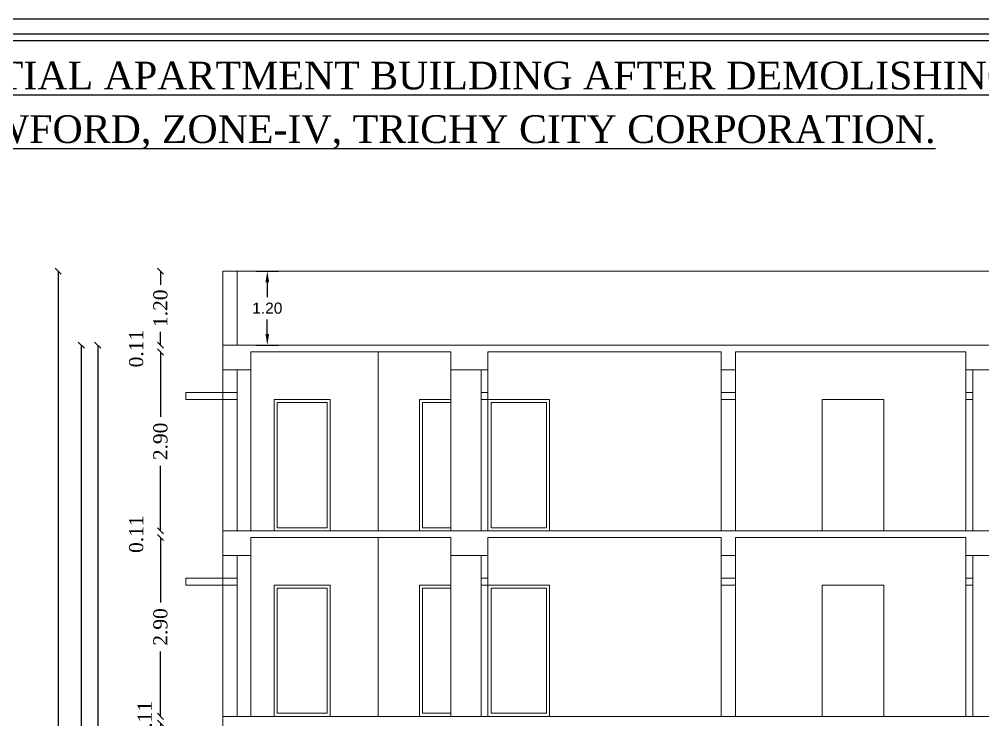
# Model space of a CAD drawing. Header units: metres. Extents: x 6 to 169, y 61 to 125.
# Drawn here: x 26.56 to 42.2, y 113.15 to 124.51 of the extents above; entities that cross this region are included whole.
import ezdxf

# ---------------------------------------------------------------- set-up
doc = ezdxf.new("R2010")
doc.units = ezdxf.units.M
doc.header["$MEASUREMENT"] = 0
doc.header["$PDMODE"] = 3
doc.layers.get('0').update_dxf_attribs({"lineweight": 5})
doc.layers.get('DEFPOINTS').update_dxf_attribs({"lineweight": 5})
for name, color, linetype in [('BLK_1_HT_OF_BLDG', 5, 'Continuous'), ('BLK_1_PARAPET_HT', 233, 'Continuous'), ('BLK_1_TOTAL_HEIGHT', 21, 'Continuous')]:
    doc.layers.add(name, color=color, linetype=linetype)
doc.styles.add('Isa-', font='times.ttf')
doc.styles.get("Standard").update_dxf_attribs({"font": 'arial.ttf'})
doc.styles.add('STYLE2', font='times.ttf')
doc.dimstyles.new('Copy of ISO-25', dxfattribs={"dimscale": 0, "dimtxt": 0.23, "dimasz": 0.1, "dimexe": 1.25, "dimexo": 0.625, "dimgap": 0.11, "dimtad": 0, "dimzin": 1, "dimdsep": 46, "dimtxsty": 'STYLE2', "dimblk": 'OBLIQUE', "dimcen": 0, "dimse1": 1, "dimse2": 1, "dimclrd": 1, "dimclrt": 3, "dimadec": 0, "dimazin": 2, "dimtfac": 1, "dimtix": 1, "dimtofl": 0, "dimtmove": 0, "dimatfit": 3, "dimldrblk": 'OBLIQUE', "dimfxl": 0, "dimtolj": 1, "dimarcsym": 0})
doc.dimstyles.new('STANDARD$0', dxfattribs={"dimtxt": 0.3, "dimasz": 0.3, "dimexe": 3, "dimexo": 1, "dimgap": 1.5, "dimtad": 1, "dimdec": 1, "dimzin": 1, "dimdsep": 46, "dimtxsty": 'Standard', "dimblk": 'OBLIQUE', "dimcen": 0.09375, "dimdle": 1, "dimclrd": 8, "dimclre": 8, "dimclrt": 7, "dimadec": 1, "dimazin": 0, "dimtfac": 1, "dimtdec": 1, "dimtix": 1, "dimtmove": 2, "dimatfit": 3, "dimldrblk": 'ARCHTICK', "dimfxl": 0, "dimfrac": 2, "dimtolj": 1, "dimtzin": 0, "dimarcsym": 0})

# ---------------------------------------------------------------- blocks, each defined once
blk = doc.blocks.new('_Oblique')
at = {"color": 0, "linetype": 'ByBlock', "lineweight": -2}
blk.add_line((-0.5, -0.5), (0.5, 0.5), dxfattribs=at)
blk = doc.blocks.new('*D780')
at = {"color": 1, "lineweight": -2}
for p, q in [((28.856, 113.207), (28.856, 113.307)), ((28.856, 113.097), (28.856, 112.997))]:
    blk.add_line(p, q, dxfattribs=at)
at = {"layer": 'DEFPOINTS', "color": 0}
for p in [(28.856, 113.207), (30.099, 113.207), (30.319, 113.097)]:
    blk.add_point(p, dxfattribs=at)
at = {"color": 1, "lineweight": -2, "xscale": 0.1, "yscale": 0.1, "zscale": 0.1}
for p, rotation in [((28.856, 113.207), 270), ((28.856, 113.097), 90)]:
    blk.add_blockref('_Oblique', p, dxfattribs=dict(at, rotation=rotation))
at = {"color": 3, "insert": (28.601, 113.152), "char_height": 0.23, "attachment_point": 5, "rotation": 90, "style": 'STYLE2'}
blk.add_mtext('\\A1;0.11', dxfattribs=at)
blk = doc.blocks.new('*D781')
at = {"color": 1, "lineweight": -2}
for p, q in [((28.856, 116.107), (28.856, 115.055)), ((28.856, 113.207), (28.856, 114.26))]:
    blk.add_line(p, q, dxfattribs=at)
at = {"layer": 'DEFPOINTS', "color": 0}
for p in [(28.856, 116.107), (30.319, 116.107), (30.099, 113.207)]:
    blk.add_point(p, dxfattribs=at)
at = {"color": 1, "lineweight": -2, "xscale": 0.1, "yscale": 0.1, "zscale": 0.1}
for p, rotation in [((28.856, 116.107), 90), ((28.856, 113.207), 270)]:
    blk.add_blockref('_Oblique', p, dxfattribs=dict(at, rotation=rotation))
at = {"color": 3, "insert": (28.856, 114.657), "char_height": 0.23, "attachment_point": 5, "rotation": 90, "style": 'STYLE2'}
blk.add_mtext('\\A1;2.90', dxfattribs=at)
blk = doc.blocks.new('*D782')
at = {"color": 1, "lineweight": -2}
for p, q in [((28.856, 116.217), (28.856, 116.317)), ((28.856, 116.107), (28.856, 116.007))]:
    blk.add_line(p, q, dxfattribs=at)
at = {"layer": 'DEFPOINTS', "color": 0}
for p in [(28.856, 116.217), (30.099, 116.217), (30.319, 116.107)]:
    blk.add_point(p, dxfattribs=at)
at = {"color": 1, "lineweight": -2, "xscale": 0.1, "yscale": 0.1, "zscale": 0.1}
for p, rotation in [((28.856, 116.217), 270), ((28.856, 116.107), 90)]:
    blk.add_blockref('_Oblique', p, dxfattribs=dict(at, rotation=rotation))
at = {"color": 3, "insert": (28.463, 116.162), "char_height": 0.23, "attachment_point": 5, "rotation": 90, "style": 'STYLE2'}
blk.add_mtext('\\A1;0.11', dxfattribs=at)
blk = doc.blocks.new('*D783')
at = {"color": 1, "lineweight": -2}
for p, q in [((28.856, 119.117), (28.856, 118.065)), ((28.856, 116.217), (28.856, 117.27))]:
    blk.add_line(p, q, dxfattribs=at)
at = {"layer": 'DEFPOINTS', "color": 0}
for p in [(28.856, 119.117), (30.319, 119.117), (30.099, 116.217)]:
    blk.add_point(p, dxfattribs=at)
at = {"color": 1, "lineweight": -2, "xscale": 0.1, "yscale": 0.1, "zscale": 0.1}
for p, rotation in [((28.856, 119.117), 90), ((28.856, 116.217), 270)]:
    blk.add_blockref('_Oblique', p, dxfattribs=dict(at, rotation=rotation))
at = {"color": 3, "insert": (28.856, 117.667), "char_height": 0.23, "attachment_point": 5, "rotation": 90, "style": 'STYLE2'}
blk.add_mtext('\\A1;2.90', dxfattribs=at)
blk = doc.blocks.new('*D784')
at = {"color": 1, "lineweight": -2}
for p, q in [((28.856, 120.427), (28.856, 120.209)), ((28.856, 119.227), (28.856, 119.446))]:
    blk.add_line(p, q, dxfattribs=at)
at = {"layer": 'DEFPOINTS', "color": 0}
for p in [(28.856, 120.427), (30.099, 120.427), (30.099, 119.227)]:
    blk.add_point(p, dxfattribs=at)
at = {"color": 1, "lineweight": -2, "xscale": 0.1, "yscale": 0.1, "zscale": 0.1}
for p, rotation in [((28.856, 120.427), 90), ((28.856, 119.227), 270)]:
    blk.add_blockref('_Oblique', p, dxfattribs=dict(at, rotation=rotation))
at = {"color": 3, "insert": (28.856, 119.827), "char_height": 0.23, "attachment_point": 5, "rotation": 90, "style": 'STYLE2'}
blk.add_mtext('\\A1;1.20', dxfattribs=at)
blk = doc.blocks.new('*D785')
at = {"color": 1, "lineweight": -2}
for p, q in [((27.837, 119.227), (27.837, 112.197)), ((27.837, 104.237), (27.837, 111.268))]:
    blk.add_line(p, q, dxfattribs=at)
at = {"layer": 'DEFPOINTS', "color": 0}
for p in [(29.869, 119.227), (27.837, 104.237), (29.869, 104.237)]:
    blk.add_point(p, dxfattribs=at)
at = {"color": 1, "lineweight": -2, "xscale": 0.1, "yscale": 0.1, "zscale": 0.1}
for p, rotation in [((27.837, 119.227), 90), ((27.837, 104.237), 270)]:
    blk.add_blockref('_Oblique', p, dxfattribs=dict(at, rotation=rotation))
at = {"color": 3, "insert": (27.837, 111.732), "char_height": 0.23, "attachment_point": 5, "rotation": 90, "style": 'STYLE2'}
blk.add_mtext('\\A1;14.99', dxfattribs=at)
blk = doc.blocks.new('*D661')
at = {"color": 1, "lineweight": -2}
for p, q in [((28.856, 119.227), (28.856, 119.327)), ((28.856, 119.117), (28.856, 119.017))]:
    blk.add_line(p, q, dxfattribs=at)
at = {"layer": 'DEFPOINTS', "color": 0}
for p in [(28.856, 119.227), (30.099, 119.227), (30.319, 119.117)]:
    blk.add_point(p, dxfattribs=at)
at = {"color": 1, "lineweight": -2, "xscale": 0.1, "yscale": 0.1, "zscale": 0.1}
for p, rotation in [((28.856, 119.227), 270), ((28.856, 119.117), 90)]:
    blk.add_blockref('_Oblique', p, dxfattribs=dict(at, rotation=rotation))
at = {"color": 3, "insert": (28.463, 119.172), "char_height": 0.23, "attachment_point": 5, "rotation": 90, "style": 'STYLE2'}
blk.add_mtext('\\A1;0.11', dxfattribs=at)
blk = doc.blocks.new('*D655')
at = {"layer": 'BLK_1_HT_OF_BLDG', "lineweight": -2}
for p, q in [((27.571, 119.227), (27.571, 112.197)), ((27.571, 104.237), (27.571, 111.268))]:
    blk.add_line(p, q, dxfattribs=at)
at = {"layer": 'DEFPOINTS', "color": 0}
for p in [(29.869, 119.227), (27.571, 104.237), (28.927, 104.237)]:
    blk.add_point(p, dxfattribs=at)
at = {"layer": 'BLK_1_HT_OF_BLDG', "lineweight": -2, "xscale": 0.1, "yscale": 0.1, "zscale": 0.1}
for p, rotation in [((27.571, 119.227), 90), ((27.571, 104.237), 270)]:
    blk.add_blockref('_Oblique', p, dxfattribs=dict(at, rotation=rotation))
at = {"layer": 'BLK_1_HT_OF_BLDG', "insert": (27.571, 111.732), "char_height": 0.23, "attachment_point": 5, "rotation": 90, "style": 'STYLE2'}
blk.add_mtext('\\A1;14.99', dxfattribs=at)
blk = doc.blocks.new('*D656')
at = {"layer": 'BLK_1_TOTAL_HEIGHT', "lineweight": -2}
for p, q in [((27.195, 120.427), (27.195, 112.797)), ((27.195, 104.237), (27.195, 111.868))]:
    blk.add_line(p, q, dxfattribs=at)
at = {"layer": 'DEFPOINTS', "color": 0}
for p in [(29.869, 120.427), (27.195, 104.237), (29.869, 104.237)]:
    blk.add_point(p, dxfattribs=at)
at = {"layer": 'BLK_1_TOTAL_HEIGHT', "lineweight": -2, "xscale": 0.1, "yscale": 0.1, "zscale": 0.1}
for p, rotation in [((27.195, 120.427), 90), ((27.195, 104.237), 270)]:
    blk.add_blockref('_Oblique', p, dxfattribs=dict(at, rotation=rotation))
at = {"layer": 'BLK_1_TOTAL_HEIGHT', "insert": (27.195, 112.332), "char_height": 0.23, "attachment_point": 5, "rotation": 90, "style": 'STYLE2'}
blk.add_mtext('\\A1;16.19', dxfattribs=at)
blk = doc.blocks.new('*D793')
at = {"layer": 'BLK_1_PARAPET_HT', "color": 0, "lineweight": -2}
for p, q in [((30.409, 120.427), (30.769, 120.427)), ((30.589, 120.247), (30.589, 120.009)), ((30.589, 119.407), (30.589, 119.645)), ((30.409, 119.227), (30.769, 119.227))]:
    blk.add_line(p, q, dxfattribs=at)
at = {"layer": 'BLK_1_PARAPET_HT', "color": 0}
for points in [[(30.559, 120.247), (30.619, 120.247), (30.589, 120.427)], [(30.559, 119.407), (30.619, 119.407), (30.589, 119.227)]]:
    blk.add_solid(points, dxfattribs=at)
at = {"layer": 'DEFPOINTS', "color": 0}
for p in [(30.099, 120.427), (30.589, 120.427), (30.099, 119.227)]:
    blk.add_point(p, dxfattribs=at)
at = {"layer": 'BLK_1_PARAPET_HT', "color": 0, "insert": (30.589, 119.827), "char_height": 0.18, "attachment_point": 5}
blk.add_mtext('\\A1;1.20', dxfattribs=at)

msp = doc.modelspace()

# ---------------------------------------------------------------- linework, layer by layer
for p, q in [((29.86922, 120.4274), (29.86922, 104.2374)), ((29.86922, 120.4274), (46.26922, 120.4274)), ((30.09922, 120.4274), (30.09922, 119.2274)), ((29.86922, 119.2274), (46.26922, 119.2274)), ((30.31922, 119.1174), (33.56922, 119.1174)), ((30.31922, 116.2174), (30.31922, 119.1174)), ((30.31922, 116.2174), (30.31922, 119.1174)), ((32.38922, 119.1174), (32.38922, 116.2174)), ((33.56922, 116.2174), (33.56922, 119.1174)), ((34.16922, 119.1174), (37.95422, 119.1174)), ((34.16922, 116.2174), (34.16922, 119.1174)), ((37.95422, 116.2174), (37.95422, 119.1174)), ((38.18422, 119.1174), (41.92422, 119.1174)), ((38.18422, 116.2174), (38.18422, 119.1174)), ((41.92422, 116.2174), (41.92422, 119.1174)), ((41.92422, 119.1174), (41.92422, 116.2174)), ((29.86922, 118.8274), (30.31922, 118.8274)), ((30.09922, 118.8274), (30.09922, 116.2174)), ((33.56922, 118.8274), (34.16922, 118.8274)), ((34.05922, 118.8274), (34.05922, 116.2174)), ((37.95422, 118.8274), (38.18422, 118.8274)), ((41.92422, 118.8274), (42.52422, 118.8274)), ((42.03422, 118.8274), (42.03422, 116.2174)), ((29.26922, 118.3474), (29.26922, 118.4574)), ((29.26922, 118.4574), (29.86922, 118.4574)), ((29.86922, 118.3474), (29.26922, 118.3474)), ((30.09922, 118.4574), (29.86922, 118.4574)), ((30.09922, 118.3474), (29.86922, 118.3474)), ((34.16922, 118.4574), (34.05922, 118.4574)), ((34.16922, 118.3474), (34.05922, 118.3474)), ((38.18422, 118.4574), (37.95422, 118.4574)), ((38.18422, 118.3474), (37.95422, 118.3474)), ((42.03422, 118.4574), (41.92422, 118.4574)), ((42.03422, 118.3474), (41.92422, 118.3474)), ((29.86922, 116.2174), (46.26922, 116.2174)), ((30.31922, 116.1074), (33.56922, 116.1074)), ((30.31922, 113.2074), (30.31922, 116.1074)), ((30.31922, 113.2074), (30.31922, 116.1074)), ((32.38922, 116.1074), (32.38922, 113.2074)), ((33.56922, 113.2074), (33.56922, 116.1074)), ((34.16922, 116.1074), (37.95422, 116.1074)), ((34.16922, 113.2074), (34.16922, 116.1074)), ((37.95422, 113.2074), (37.95422, 116.1074)), ((38.18422, 116.1074), (41.92422, 116.1074)), ((38.18422, 113.2074), (38.18422, 116.1074)), ((41.92422, 113.2074), (41.92422, 116.1074)), ((41.92422, 116.1074), (41.92422, 113.2074)), ((29.86922, 115.8174), (30.31922, 115.8174)), ((30.09922, 115.8174), (30.09922, 113.2074)), ((33.56922, 115.8174), (34.16922, 115.8174)), ((34.05922, 115.8174), (34.05922, 113.2074)), ((37.95422, 115.8174), (38.18422, 115.8174)), ((41.92422, 115.8174), (42.52422, 115.8174)), ((42.03422, 115.8174), (42.03422, 113.2074)), ((29.26922, 115.3374), (29.26922, 115.4474)), ((29.26922, 115.4474), (29.86922, 115.4474)), ((30.09922, 115.4474), (29.86922, 115.4474)), ((34.16922, 115.4474), (34.05922, 115.4474)), ((38.18422, 115.4474), (37.95422, 115.4474)), ((42.03422, 115.4474), (41.92422, 115.4474)), ((29.86922, 115.3374), (29.26922, 115.3374)), ((30.09922, 115.3374), (29.86922, 115.3374)), ((34.16922, 115.3374), (34.05922, 115.3374)), ((38.18422, 115.3374), (37.95422, 115.3374)), ((42.03422, 115.3374), (41.92422, 115.3374)), ((29.86922, 113.2074), (46.26922, 113.2074))]:
    msp.add_line(p, q)
at = {"lineweight": -3}
for points in [[(5.6191, 124.51383), (5.6191, 64.51383), (110.94606, 64.51383), (110.94606, 124.51383)], [(5.8591, 124.27383), (5.8591, 64.75383), (110.70606, 64.75383), (110.70606, 124.27383)], [(5.9691, 124.16383), (5.9691, 64.86383), (110.59606, 64.86383), (110.59606, 124.16383)]]:
    msp.add_lwpolyline(points, close=True, dxfattribs=at)
for points in [[(30.69922, 118.3474), (31.60922, 118.3474), (31.60922, 116.2174), (30.69922, 116.2174)], [(34.16922, 118.3474), (35.16922, 118.3474), (35.16922, 116.2174), (34.16922, 116.2174)], [(39.59422, 118.3474), (40.59422, 118.3474), (40.59422, 116.2174), (39.59422, 116.2174)], [(30.74922, 118.2974), (31.55922, 118.2974), (31.55922, 116.2674), (30.74922, 116.2674)], [(34.21922, 118.2974), (35.11922, 118.2974), (35.11922, 116.2674), (34.21922, 116.2674)], [(30.69922, 115.3374), (31.60922, 115.3374), (31.60922, 113.2074), (30.69922, 113.2074)], [(30.74922, 115.2874), (31.55922, 115.2874), (31.55922, 113.2574), (30.74922, 113.2574)], [(34.16922, 115.3374), (35.16922, 115.3374), (35.16922, 113.2074), (34.16922, 113.2074)], [(34.21922, 115.2874), (35.11922, 115.2874), (35.11922, 113.2574), (34.21922, 113.2574)], [(39.59422, 115.3374), (40.59422, 115.3374), (40.59422, 113.2074), (39.59422, 113.2074)]]:
    msp.add_lwpolyline(points, close=True)
for points in [[(33.56922, 116.2174), (33.05922, 116.2174), (33.05922, 118.3474), (33.56922, 118.3474)], [(33.56922, 116.2674), (33.10922, 116.2674), (33.10922, 118.2974), (33.56922, 118.2974)], [(33.56922, 113.2074), (33.05922, 113.2074), (33.05922, 115.3374), (33.56922, 115.3374)], [(33.56922, 113.2574), (33.10922, 113.2574), (33.10922, 115.2874), (33.56922, 115.2874)]]:
    msp.add_lwpolyline(points)

# ---------------------------------------------------------------- texts
at = {"lineweight": -3, "style": 'Isa-'}
for s, p in [('%%UPLAN SHOWING THE PROPOSED CONSTRUCTION OF RESIDENTIAL APARTMENT BUILDING AFTER DEMOLISHING THE EXISTING OLD BUILDING IN DOOR NO: 21, AROKIYASAMY PILLAI STREET AT T.S.NO: 31 (OLD S.F.NO: 137/1)', (6.42895, 123.37646)), ('%%UWARD- AK, BLOCK NO: 4, K.ABISHEKAPURAM VILLAGE, CRAWFORD, ZONE-IV, TRICHY CITY CORPORATION.', (6.42895, 122.50738))]:
    msp.add_text(s, height=0.45, dxfattribs=at).set_placement(p)

# ---------------------------------------------------------------- dimensions: what is measured, and where the dimension line sits
for base, p1, p2, override, picture, middle in [((28.8559, 120.4274), (30.09922, 119.2274), (30.09922, 120.4274), {"dimscale": 1, "dimtmove": 1}, '*D784', (28.8559, 119.8274)), ((27.83692, 104.2374), (29.86922, 119.2274), (29.86922, 104.2374), {"dimscale": 1}, '*D785', (27.83692, 111.7324)), ((28.8559, 119.1174), (30.09922, 116.2174), (30.31922, 119.1174), {"dimscale": 1, "dimtmove": 1}, '*D783', (28.8559, 117.6674)), ((28.8559, 116.1074), (30.09922, 113.2074), (30.31922, 116.1074), {"dimscale": 1, "dimtmove": 1}, '*D781', (28.8559, 114.6574))]:
    dim = msp.add_linear_dim(base=base, p1=p1, p2=p2, angle=90, dimstyle='Copy of ISO-25', override=override)
    dim.commit()
    dim.dimension.update_dxf_attribs({"geometry": picture, "text_midpoint": middle})
for base, p1, p2, picture, middle in [((28.8559, 119.2274), (30.31922, 119.1174), (30.09922, 119.2274), '*D661', (28.46305, 119.1724)), ((28.8559, 116.2174), (30.31922, 116.1074), (30.09922, 116.2174), '*D782', (28.46305, 116.1624)), ((28.8559, 113.2074), (30.31922, 113.0974), (30.09922, 113.2074), '*D780', (28.60132, 113.1524))]:
    dim = msp.add_linear_dim(base=base, p1=p1, p2=p2, angle=90, dimstyle='Copy of ISO-25', override={"dimscale": 1, "dimtmove": 1})
    dim.commit()
    dim.dimension.update_dxf_attribs({"geometry": picture, "text_midpoint": middle, "dimtype": 160})
at = {"layer": 'BLK_1_HT_OF_BLDG'}
dim = msp.add_linear_dim(base=(27.57097, 104.2374), p1=(29.86922, 119.2274), p2=(28.92679, 104.2374), angle=90, dimstyle='Copy of ISO-25', override={"dimscale": 1, "dimclrd": 256, "dimclrt": 256}, dxfattribs=at)
dim.commit()
dim.dimension.update_dxf_attribs({"geometry": '*D655', "text_midpoint": (27.57097, 111.7324)})
at = {"layer": 'BLK_1_PARAPET_HT'}
dim = msp.add_linear_dim(base=(30.58864, 120.4274), p1=(30.09922, 119.2274), p2=(30.09922, 120.4274), angle=90, dimstyle='STANDARD$0', override={"dimtxt": 0.18, "dimasz": 0.18, "dimexe": 0.18, "dimexo": 0.0625, "dimgap": 0.09, "dimtad": 0, "dimtih": 1, "dimtoh": 1, "dimdec": 2, "dimzin": 0, "dimpost": '', "dimcen": 0.09, "dimdle": 0, "dimclrd": 0, "dimclre": 0, "dimclrt": 0, "dimadec": 0, "dimtdec": 4, "dimtix": 0, "dimtofl": 0, "dimtmove": 1, "dimfxl": 0.18, "dimfxlon": 1, "dimfrac": 0}, dxfattribs=at)
dim.commit()
dim.dimension.update_dxf_attribs({"geometry": '*D793', "text_midpoint": (30.58864, 119.8274)})
at = {"layer": 'BLK_1_TOTAL_HEIGHT'}
dim = msp.add_linear_dim(base=(27.19533, 104.2374), p1=(29.86922, 120.4274), p2=(29.86922, 104.2374), angle=90, dimstyle='Copy of ISO-25', override={"dimscale": 1, "dimclrd": 256, "dimclrt": 256}, dxfattribs=at)
dim.commit()
dim.dimension.update_dxf_attribs({"geometry": '*D656', "text_midpoint": (27.19533, 112.3324)})

doc.saveas('drawing.dxf')
